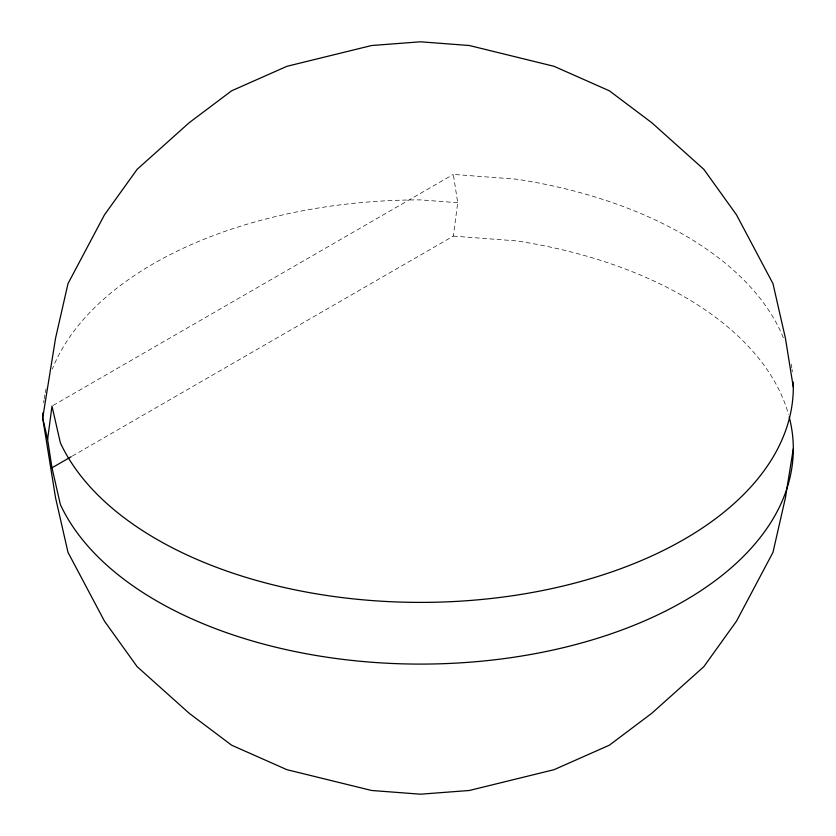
<?xml version="1.0" encoding="UTF-8"?>
<svg xmlns="http://www.w3.org/2000/svg" width="836" height="836" viewBox="0 0 836 836"><rect width="100%" height="100%" fill="white"/><g stroke="black" fill="none" stroke-linecap="round" stroke-linejoin="round"><path stroke-width="0.63" stroke-dasharray="4.18 3.13" d="M72.335 456.059L453.321 236.097L457.72 202.709L453.321 174.4L516.982 179.238A372.825 215.249 0 0 1 783.792 338.841M53.117 405.46L453.321 174.4M457.72 202.709L420.487 199.888A377.788 218.112 0 0 0 52.396 368.885M453.321 236.097L516.982 240.935A372.825 215.249 0 0 1 788.494 414.384M791.18 364.172A372.825 215.249 0 0 1 791.828 368.018M792.016 369.293A372.825 215.249 0 0 1 792.361 371.853M43.608 402.847A377.788 218.112 0 0 1 43.942 400.308M44.12 399.033A377.788 218.112 0 0 1 44.998 393.965M45.248 392.701A377.788 218.112 0 0 1 46.074 388.897"/><path stroke-width="1.25" d="M789.184 416.924A372.825 215.249 0 0 1 496.5 659.573A372.825 215.249 0 0 1 60.37 504.557L51.989 467.805L47.6 439.496L51.989 406.108L60.37 442.861A372.825 215.249 0 0 0 473.51 600.206A372.825 215.249 0 0 0 793.207 382.073M793.301 448.848L785.412 497.838L772.976 552.366L736.516 621.127L703.828 666.679L651.84 713.233L609.381 745.179L554.059 769.684L469.372 790.48L420.487 794.2L371.602 790.48L286.915 769.684L231.593 745.179L189.135 713.233L137.146 666.679L104.458 621.127L67.998 552.366L55.563 497.838L42.699 418A377.788 218.112 0 0 1 42.793 412.963M51.989 467.805L71.206 456.707M47.6 439.496L42.699 418L55.563 338.162L67.998 283.634L104.458 214.873L137.146 169.321L189.135 122.767L231.593 90.821L286.915 66.316L371.602 45.52L420.487 41.8L469.372 45.52L554.059 66.316L609.381 90.821L651.84 122.767L703.828 169.321L736.516 214.873L772.976 283.634L785.412 338.162L793.301 387.152"/></g></svg>
